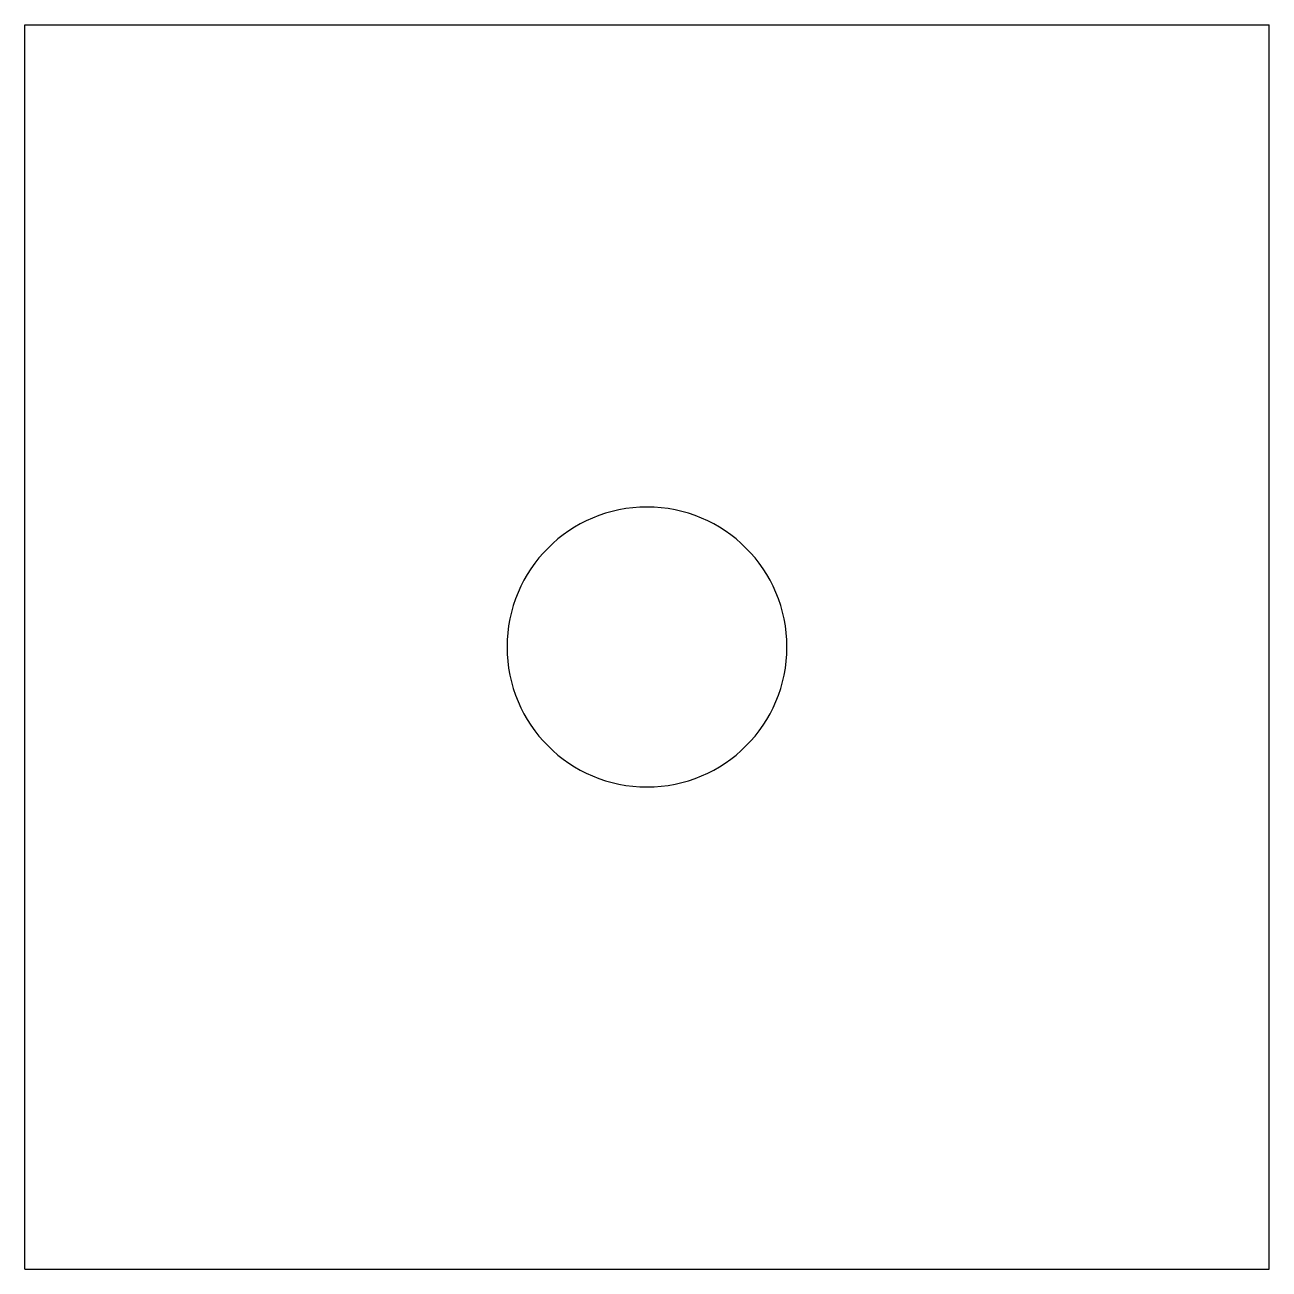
# Model space of a CAD drawing. Header units: millimetres. Extents: x 0 to 20, y 0 to 20.
import ezdxf

# ---------------------------------------------------------------- set-up
doc = ezdxf.new("R2010")
doc.units = ezdxf.units.MM

msp = doc.modelspace()

# ---------------------------------------------------------------- linework, layer by layer
for p, q in [((0, 0, 5), (0, 20, 5)), ((0, 20, 5), (20, 20, 5)), ((20, 0, 5), (20, 20, 5)), ((0, 0, 5), (20, 0, 5))]:
    msp.add_line(p, q)
for start, end in [(0, 180), (-180, 0)]:
    msp.add_arc((10, 10, 5), 2.25, start, end)

doc.saveas('drawing.dxf')
